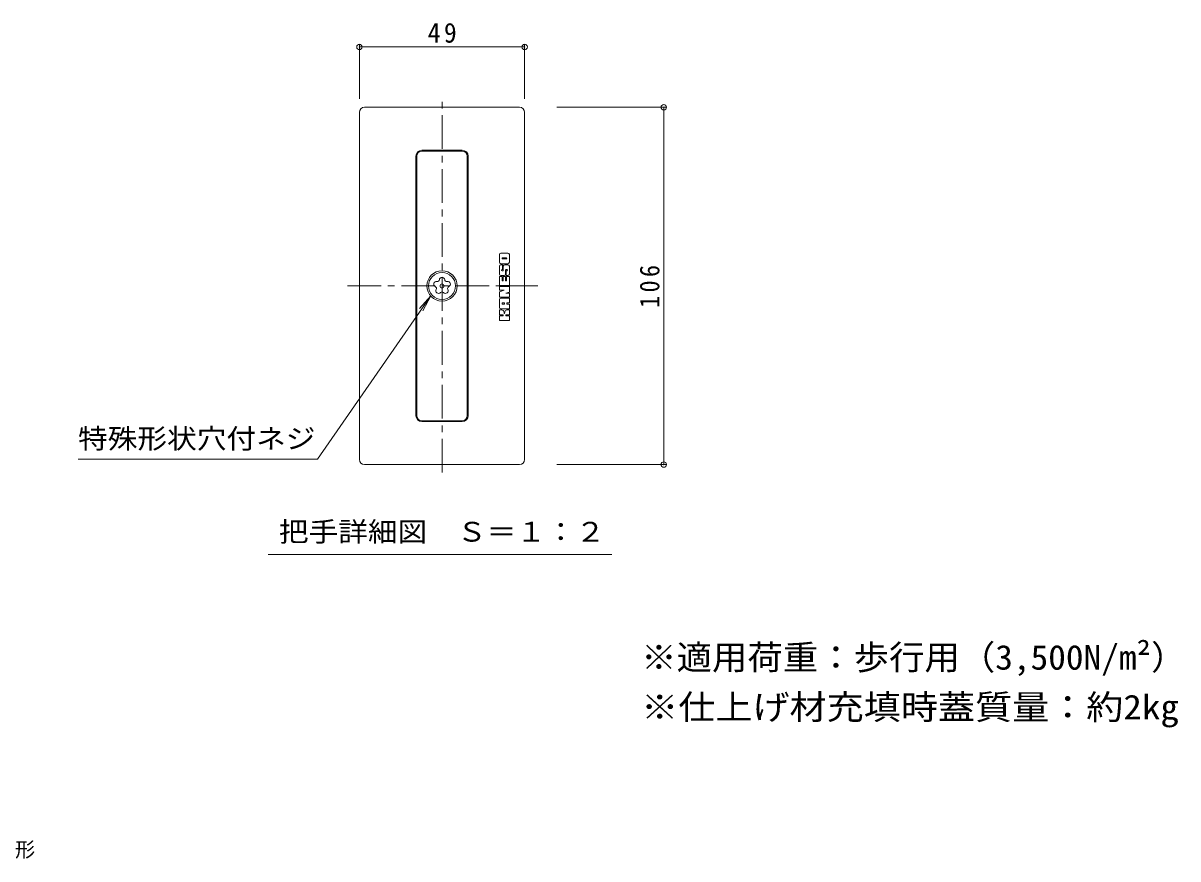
# Model space of a CAD drawing. Units: millimetres at full size; details may follow other scales. Extents: x -360 to 358, y -273 to 239.
# Drawn here: x 16 to 358.5, y -265.3 to -17.3 of the extents above; entities that cross this region are included whole.
import ezdxf
from ezdxf.enums import TextEntityAlignment as Align

# ---------------------------------------------------------------- set-up
doc = ezdxf.new("R2010")
doc.units = ezdxf.units.MM
doc.header["$LTSCALE"] = 2
doc.header["$PDMODE"] = 32
doc.header["$PDSIZE"] = 1.6
doc.linetypes.add('CHAIN1', pattern=[8, 5, -1, 1, -1])
for name, color, linetype, lineweight in [('D-2', 3, 'Continuous', 9), ('D-4', 7, 'Continuous', 9), ('D-5', 7, 'Continuous', 9)]:
    doc.layers.add(name, color=color, linetype=linetype, lineweight=lineweight)
doc.layers.add('F-5_F-5ﾚｲﾔ', color=3, linetype='Continuous')
doc.styles.add('ＭＳ ゴシック', font='')
doc.styles.get('ＭＳ ゴシック').set_extended_font_data('MS Gothic')

msp = doc.modelspace()

# ---------------------------------------------------------------- linework, layer by layer
at = {"layer": 'D-2', "linetype": 'CHAIN1'}
for p, q in [((140.255, -150.676), (140.255, -39.895)), ((112.2, -95.307), (168.675, -95.307))]:
    msp.add_line(p, q, dxfattribs=at)
at = {"layer": 'D-2'}
for p, q in [((115.755, -43.807), (115.755, -146.807)), ((163.255, -42.307), (117.255, -42.307)), ((164.755, -146.807), (164.755, -43.807)), ((132.505, -133.807), (132.505, -56.807)), ((132.755, -133.807), (132.755, -56.807)), ((146.255, -55.057), (134.255, -55.057)), ((146.255, -55.307), (134.255, -55.307)), ((147.755, -133.807), (147.755, -56.807)), ((148.005, -133.807), (148.005, -56.807)), ((157.723, -85.579), (159.788, -85.579)), ((157.288, -88.296), (157.288, -86.014)), ((159.788, -88.731), (157.723, -88.731)), ((158.212, -86.992), (159.299, -86.992)), ((158.212, -87.318), (159.299, -87.318)), ((160.223, -88.296), (160.223, -86.014)), ((157.288, -91.775), (157.288, -89.492)), ((158.212, -89.057), (157.723, -89.057)), ((158.647, -92.21), (157.723, -92.21)), ((158.049, -90.47), (158.212, -90.47)), ((158.266, -90.796), (158.049, -90.796)), ((158.212, -90.47), (158.212, -89.057)), ((158.429, -90.633), (158.429, -89.492)), ((158.864, -89.057), (159.788, -89.057)), ((159.081, -90.633), (159.081, -91.775)), ((159.244, -90.47), (159.462, -90.47)), ((159.299, -92.21), (159.299, -90.796)), ((159.299, -90.796), (159.462, -90.796)), ((159.788, -92.21), (159.299, -92.21)), ((160.223, -91.775), (160.223, -89.492)), ((157.288, -95.144), (157.288, -92.536)), ((157.288, -92.536), (158.13, -92.536)), ((157.288, -95.144), (160.223, -95.144)), ((157.288, -95.47), (160.223, -95.47)), ((157.288, -96.612), (157.288, -95.47)), ((158.13, -93.786), (158.13, -92.536)), ((158.13, -93.786), (158.402, -93.786)), ((158.402, -93.786), (158.402, -92.536)), ((158.402, -92.536), (159.109, -92.536)), ((159.109, -93.786), (159.109, -92.536)), ((159.38, -92.536), (160.223, -92.536)), ((160.223, -95.144), (160.223, -92.536)), ((160.223, -97.155), (160.223, -95.47)), ((157.288, -97.047), (158.701, -96.612)), ((157.288, -96.612), (158.701, -96.612)), ((157.288, -98.623), (157.288, -97.047)), ((157.288, -98.623), (160.223, -98.623)), ((157.723, -98.949), (160.223, -98.949)), ((160.223, -97.155), (159.163, -97.481)), ((159.163, -97.481), (160.223, -97.481)), ((160.223, -98.623), (160.223, -97.481)), ((160.223, -100.362), (160.223, -98.949)), ((157.288, -99.384), (157.288, -101.666)), ((157.288, -103.84), (157.288, -102.427)), ((157.999, -102.427), (157.288, -102.427)), ((157.723, -102.101), (160.223, -102.101)), ((158.212, -100.362), (158.755, -100.362)), ((158.212, -100.688), (158.755, -100.688)), ((158.755, -100.688), (158.755, -100.362)), ((159.512, -102.427), (160.223, -102.427)), ((159.516, -100.688), (160.223, -100.688)), ((160.223, -102.101), (160.223, -100.688)), ((160.223, -103.84), (160.223, -102.427)), ((158.212, -103.84), (157.288, -103.84)), ((157.288, -104.166), (158.375, -104.166)), ((157.288, -105.579), (157.288, -104.166)), ((157.288, -105.579), (160.223, -105.579)), ((158.375, -104.003), (158.375, -104.166)), ((158.643, -102.977), (158.724, -103.487)), ((158.868, -102.977), (158.787, -103.487)), ((159.136, -104.003), (159.136, -104.166)), ((160.223, -104.166), (159.136, -104.166)), ((159.299, -103.84), (160.223, -103.84)), ((160.223, -105.579), (160.223, -104.166)), ((146.255, -135.307), (134.255, -135.307)), ((146.255, -135.557), (134.255, -135.557)), ((163.255, -148.307), (117.255, -148.307))]:
    msp.add_line(p, q, dxfattribs=at)
for points in [[(159.109, -93.786), (159.38, -93.786), (159.38, -92.536)], [(159.516, -100.688), (159.516, -100.362), (160.223, -100.362)]]:
    msp.add_lwpolyline(points, dxfattribs=at)
for radius in [4.5, 4, 0.6]:
    msp.add_circle((140.255, -95.307), radius, dxfattribs=at)
for centre, radius, start, end in [((117.255, -43.807), 1.5, 90, 180), ((163.255, -43.807), 1.5, 0, 90), ((134.255, -56.807), 1.75, 90, 180), ((134.255, -56.807), 1.5, 90, 180), ((146.255, -56.807), 1.75, 0, 90), ((146.255, -56.807), 1.5, 0, 90), ((157.723, -86.014), 0.435, 90, 180), ((159.788, -86.014), 0.435, 0, 90), ((157.723, -88.296), 0.435, 180, 270), ((158.212, -87.155), 0.163, 90, 270), ((159.299, -87.155), 0.163, 270, 90), ((159.788, -88.296), 0.435, 270, 0), ((157.723, -89.492), 0.435, 90, 180), ((157.723, -91.775), 0.435, 180, 270), ((158.049, -90.633), 0.163, 90, 270), ((158.266, -90.633), 0.163, 270, 0), ((158.864, -89.492), 0.435, 90, 180), ((158.647, -91.775), 0.435, 270, 0), ((159.244, -90.633), 0.163, 90, 180), ((159.462, -90.633), 0.163, 270, 90), ((159.788, -89.492), 0.435, 0, 90), ((159.788, -91.775), 0.435, 270, 0), ((138.591, -94.767), 0.8, 78.67029, 245.32961), ((138.007, -96.038), 0.599, 330.67038, 65.3295), ((138.866, -93.395), 0.599, 258.67038, 353.3295), ((140.255, -93.557), 0.8, 6.67029, 173.32961), ((141.645, -93.395), 0.599, 186.67038, 281.3295), ((141.92, -94.767), 0.8, 294.67029, 101.32961), ((142.504, -96.038), 0.599, 114.67038, 209.3295), ((139.227, -96.723), 0.8, 150.67029, 317.32961), ((140.255, -97.671), 0.599, 42.67038, 137.3295), ((141.284, -96.723), 0.8, 222.67029, 29.32961), ((157.723, -99.384), 0.435, 90, 180), ((157.723, -101.666), 0.435, 180, 270), ((157.999, -103.079), 0.652, 9.00006, 90), ((158.212, -100.525), 0.163, 90, 270), ((159.512, -103.079), 0.652, 90, 170.99994), ((158.212, -104.003), 0.163, 0, 90), ((158.755, -103.482), 0.0318, 189.00056, 350.99944), ((159.299, -104.003), 0.163, 90, 180), ((134.255, -133.807), 1.75, 180, 270), ((134.255, -133.807), 1.5, 180, 270), ((146.255, -133.807), 1.5, 270, 0), ((146.255, -133.807), 1.75, 270, 0), ((117.255, -146.807), 1.5, 180, 270), ((163.255, -146.807), 1.5, 270, 0)]:
    msp.add_arc(centre, radius, start, end, dxfattribs=at)
at = {"layer": 'D-4'}
for p, q in [((115.755, -23.826), (115.755, -39.807)), ((164.755, -23.826), (164.755, -39.807)), ((115.755, -24.426), (164.755, -24.426)), ((206.617, -42.307), (174.276, -42.307)), ((206.017, -42.307), (206.017, -148.307)), ((206.617, -148.307), (174.276, -148.307))]:
    msp.add_line(p, q, dxfattribs=at)
for p in [(115.755, -24.426), (164.755, -24.426), (206.017, -42.307), (206.017, -148.307)]:
    msp.add_point(p, dxfattribs=at)
at = {"layer": 'D-5'}
for p, q in [((136.887, -98.292), (133.526, -101.993)), ((88.678, -174.939), (190.595, -174.939))]:
    msp.add_line(p, q, dxfattribs=at)
msp.add_lwpolyline([(32.319, -146.692), (103.319, -146.692), (136.887, -98.292), (134.598, -102.737)], dxfattribs=at)

# ---------------------------------------------------------------- texts
at = {"layer": 'D-4', "color": 2, "insert": (136.005, -23.226), "char_height": 5.865, "attachment_point": 7, "style": 'ＭＳ ゴシック'}
msp.add_mtext('\\T1.27;\\W0.95;49', dxfattribs=at)
at = {"layer": 'D-4', "color": 2, "insert": (204.817, -101.807), "char_height": 5.865, "attachment_point": 7, "rotation": 90, "style": 'ＭＳ ゴシック'}
msp.add_mtext('\\T1.27;\\W0.9;106', dxfattribs=at)
at = {"layer": 'D-5', "color": 2, "style": 'ＭＳ ゴシック', "width": 1.1}
for s, p in [('特殊形状穴付ネジ', (32.319, -145.292)), ('把手詳細図\u3000Ｓ＝１：２', (91.874, -172.929))]:
    msp.add_text(s, height=5.865, dxfattribs=at).set_placement(p, align=Align.BOTTOM_LEFT)
at = {"layer": 'F-5_F-5ﾚｲﾔ', "style": 'ＭＳ ゴシック'}
for s, width, p in [('※適用荷重：歩行用（3,500N/m²）', 1.05, (199.322, -211.352)), ('※仕上げ材充填時蓋質量：約2kg', 1.1, (199.322, -226.105))]:
    msp.add_text(s, height=7.331, dxfattribs=dict(at, width=width)).set_placement(p, align=Align.BOTTOM_LEFT)
at = {"layer": 'F-5_F-5ﾚｲﾔ', "color": 7, "style": 'ＭＳ ゴシック'}
msp.add_text('フロアーハッチ\u3000張物用（適用床材：3.5mm以下）\u3000屋内外用\u3000一般形', height=4.399, dxfattribs=at).set_placement((-169.353, -266.036), align=Align.BOTTOM_LEFT)

doc.saveas('drawing.dxf')
